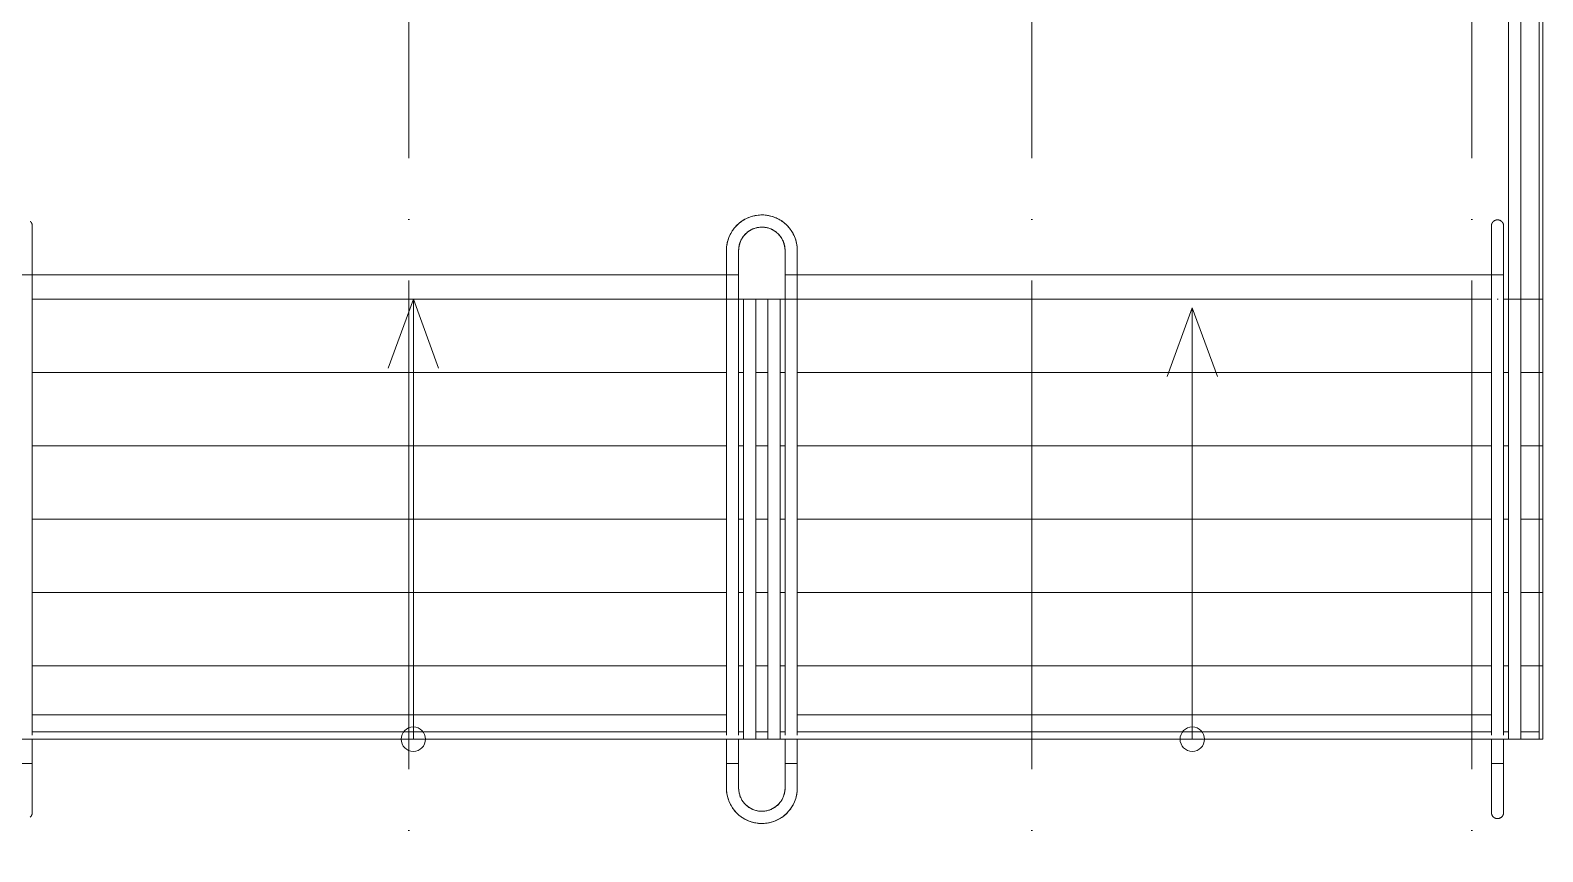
# Model space of a CAD drawing. Header units: millimetres. Extents: x -88595 to 880822, y -1054509 to -148035.
# Drawn here: x 177415 to 183603, y -292841 to -289480 of the extents above; entities that cross this region are included whole.
import ezdxf

# ---------------------------------------------------------------- set-up
doc = ezdxf.new("R2010")
doc.units = ezdxf.units.MM
doc.linetypes.add('ADSK_Линия сетки', pattern=[25, 20, -2.5, 0, -2.5])
for name, color, linetype, lineweight in [('Аннотация', 7, 'Continuous', 20), ('Лестницы', 7, 'Continuous', 9), ('Оборудование', 7, 'Continuous', 18), ('Ограждение', 7, 'Continuous', 9), ('Оси', 7, 'Continuous', 9), ('Перекрытие', 7, 'Continuous', 18), ('Стены наружные', 7, 'Continuous', 18), ('Узлы', 7, 'Continuous', 18)]:
    doc.layers.add(name, color=color, linetype=linetype, lineweight=lineweight)

# ---------------------------------------------------------------- blocks, each defined once
blk = doc.blocks.new('1 этаж')
at = {"layer": 'Аннотация', "lineweight": 20}
for p, q in [((215111.7, 637734), (215009.1, 637452.1)), ((215111.7, 637734), (215214.3, 637452.1)), ((218298.7, 637699.6), (218196.1, 637417.7)), ((218298.7, 637699.6), (218401.3, 637417.7))]:
    blk.add_line(p, q, dxfattribs=at)
for centre in [(215111.7, 635934), (218298.7, 635934)]:
    blk.add_circle(centre, 50, dxfattribs=at)
at = {"layer": 'Лестницы'}
for p, q in [((219717.7, 637734), (219717.7, 641105.5)), ((216442.7, 637734), (216462.7, 637734)), ((216442.7, 637734), (216462.7, 637734)), ((216512.7, 637734), (216562.7, 637734)), ((216512.7, 637734), (216562.7, 637734)), ((216612.7, 637734), (216632.7, 637734)), ((216612.7, 637734), (216632.7, 637734)), ((219572.7, 637734), (219592.7, 637734)), ((219572.7, 637734), (219592.7, 637734)), ((219642.7, 637734), (219717.7, 637734)), ((219642.7, 637734), (219717.7, 637734)), ((219717.7, 637434), (219717.7, 637734)), ((213552.7, 637434), (216392.7, 637434)), ((213552.7, 637434), (216392.7, 637434)), ((216442.7, 637434), (216462.7, 637434)), ((216442.7, 637434), (216462.7, 637434)), ((216512.7, 637434), (216562.7, 637434)), ((216512.7, 637434), (216562.7, 637434)), ((216612.7, 637434), (216632.7, 637434)), ((216612.7, 637434), (216632.7, 637434)), ((216682.7, 637434), (219522.7, 637434)), ((216682.7, 637434), (219522.7, 637434)), ((219572.7, 637434), (219592.7, 637434)), ((219572.7, 637434), (219592.7, 637434)), ((219642.7, 637434), (219717.7, 637434)), ((219642.7, 637434), (219717.7, 637434)), ((219717.7, 637134), (219717.7, 637434)), ((213552.7, 637134), (216392.7, 637134)), ((213552.7, 637134), (216392.7, 637134)), ((216442.7, 637134), (216462.7, 637134)), ((216442.7, 637134), (216462.7, 637134)), ((216512.7, 637134), (216562.7, 637134)), ((216512.7, 637134), (216562.7, 637134)), ((216612.7, 637134), (216632.7, 637134)), ((216612.7, 637134), (216632.7, 637134)), ((216682.7, 637134), (219522.7, 637134)), ((216682.7, 637134), (219522.7, 637134)), ((219572.7, 637134), (219592.7, 637134)), ((219572.7, 637134), (219592.7, 637134)), ((219642.7, 637134), (219717.7, 637134)), ((219642.7, 637134), (219717.7, 637134)), ((219717.7, 636834), (219717.7, 637134)), ((213552.7, 636834), (216392.7, 636834)), ((213552.7, 636834), (216392.7, 636834)), ((216442.7, 636834), (216462.7, 636834)), ((216442.7, 636834), (216462.7, 636834)), ((216512.7, 636834), (216562.7, 636834)), ((216512.7, 636834), (216562.7, 636834)), ((216612.7, 636834), (216632.7, 636834)), ((216612.7, 636834), (216632.7, 636834)), ((216682.7, 636834), (219522.7, 636834)), ((216682.7, 636834), (219522.7, 636834)), ((219572.7, 636834), (219592.7, 636834)), ((219572.7, 636834), (219592.7, 636834)), ((219642.7, 636834), (219717.7, 636834)), ((219642.7, 636834), (219717.7, 636834)), ((219717.7, 636534), (219717.7, 636834)), ((213552.7, 636534), (216392.7, 636534)), ((213552.7, 636534), (216392.7, 636534)), ((216442.7, 636534), (216462.7, 636534)), ((216442.7, 636534), (216462.7, 636534)), ((216512.7, 636534), (216562.7, 636534)), ((216512.7, 636534), (216562.7, 636534)), ((216612.7, 636534), (216632.7, 636534)), ((216612.7, 636534), (216632.7, 636534)), ((216682.7, 636534), (219522.7, 636534)), ((216682.7, 636534), (219522.7, 636534)), ((219572.7, 636534), (219592.7, 636534)), ((219572.7, 636534), (219592.7, 636534)), ((219642.7, 636534), (219717.7, 636534)), ((219642.7, 636534), (219717.7, 636534)), ((219717.7, 636234), (219717.7, 636534)), ((213552.7, 636234), (216392.7, 636234)), ((213552.7, 636234), (216392.7, 636234)), ((216442.7, 636234), (216462.7, 636234)), ((216442.7, 636234), (216462.7, 636234)), ((216512.7, 636234), (216562.7, 636234)), ((216512.7, 636234), (216562.7, 636234)), ((216612.7, 636234), (216632.7, 636234)), ((216612.7, 636234), (216632.7, 636234)), ((216682.7, 636234), (219522.7, 636234)), ((216682.7, 636234), (219522.7, 636234)), ((219572.7, 636234), (219592.7, 636234)), ((219572.7, 636234), (219592.7, 636234)), ((219642.7, 636234), (219717.7, 636234)), ((219642.7, 636234), (219717.7, 636234)), ((219717.7, 635964), (219717.7, 636234))]:
    blk.add_line(p, q, dxfattribs=at)
at = {"layer": 'Ограждение'}
for p, q in [((219592.7, 640840.9), (219592.7, 637734)), ((219642.7, 637734), (219642.7, 640840.9)), ((216392.7, 637934), (216392.7, 637834)), ((216392.7, 637934), (216392.7, 637834)), ((216392.7, 637834), (216392.7, 637934)), ((216442.7, 637834), (216442.7, 637934)), ((216442.7, 637834), (216442.7, 637934)), ((216442.7, 637834), (216442.7, 637934)), ((216632.7, 637934), (216632.7, 637834)), ((216632.7, 637934), (216632.7, 637834)), ((216632.7, 637934), (216632.7, 637834)), ((216682.7, 637834), (216682.7, 637934)), ((216682.7, 637834), (216682.7, 637934)), ((216682.7, 637934), (216682.7, 637834)), ((213502.7, 637834), (213552.7, 637834)), ((213552.7, 637740), (213552.7, 637834)), ((213552.7, 637734), (213552.7, 637834)), ((216392.7, 637834), (216392.7, 637740)), ((216392.7, 637734), (216392.7, 637834)), ((216392.7, 637834), (216442.7, 637834)), ((216415.4, 637834), (216420, 637834)), ((216415.4, 637834), (216420, 637834)), ((216442.7, 637740), (216442.7, 637834)), ((216442.7, 637734), (216442.7, 637834)), ((216632.7, 637834), (216632.7, 637740)), ((216632.7, 637734), (216632.7, 637834)), ((216682.7, 637834), (216632.7, 637834)), ((216655.4, 637834), (216660, 637834)), ((216655.4, 637834), (216660, 637834)), ((216682.7, 637740), (216682.7, 637834)), ((216682.7, 637734), (216682.7, 637834)), ((219522.7, 637834), (219522.7, 637740)), ((219522.7, 637834), (219572.7, 637834)), ((219522.7, 637734), (219522.7, 637834)), ((219550, 637834), (219545.4, 637834)), ((219545.4, 637834), (219547.7, 637834)), ((219547.7, 637834), (219550, 637834)), ((219572.7, 637740), (219572.7, 637834)), ((219572.7, 637734), (219572.7, 637834)), ((213552.7, 635950.6), (213552.7, 637740)), ((213552.7, 635951), (213552.7, 637734)), ((216392.7, 637740), (216392.7, 637734)), ((216392.7, 637734), (216392.7, 635950.6)), ((216392.7, 637734), (216442.7, 637734)), ((216392.7, 635951), (216392.7, 637734)), ((216442.7, 637734), (216442.7, 637740)), ((216442.7, 635950.6), (216442.7, 637734)), ((216442.7, 635951), (216442.7, 637734)), ((216462.7, 637734), (216512.7, 637734)), ((216462.7, 635934), (216462.7, 637734)), ((216512.7, 635934), (216512.7, 637734)), ((216562.7, 637734), (216612.7, 637734)), ((216562.7, 635934), (216562.7, 637734)), ((216612.7, 635934), (216612.7, 637734)), ((216632.7, 637740), (216632.7, 637734)), ((216632.7, 637734), (216632.7, 635950.6)), ((216632.7, 637734), (216682.7, 637734)), ((216632.7, 635951), (216632.7, 637734)), ((216682.7, 637734), (216682.7, 637740)), ((216682.7, 635950.6), (216682.7, 637734)), ((216682.7, 635951), (216682.7, 637734)), ((219522.7, 637740), (219522.7, 635950.6)), ((219522.7, 635951), (219522.7, 637734)), ((219572.7, 635950.6), (219572.7, 637740)), ((219572.7, 635951), (219572.7, 637734)), ((219592.7, 637734), (219642.7, 637734)), ((219592.7, 635934), (219592.7, 637734)), ((219615.4, 637734), (219620, 637734)), ((219642.7, 635934), (219642.7, 637734)), ((213552.7, 635834), (213552.7, 635934)), ((213552.7, 635834), (213552.7, 635934)), ((216392.7, 635934), (216392.7, 635834)), ((216392.7, 635834), (216392.7, 635934)), ((216442.7, 635834), (216442.7, 635934)), ((216442.7, 635834), (216442.7, 635934)), ((216512.7, 635934), (216462.7, 635934)), ((216612.7, 635934), (216562.7, 635934)), ((216632.7, 635934), (216632.7, 635834)), ((216632.7, 635834), (216632.7, 635934)), ((216682.7, 635834), (216682.7, 635934)), ((216682.7, 635834), (216682.7, 635934)), ((219522.7, 635934), (219522.7, 635834)), ((219522.7, 635834), (219522.7, 635934)), ((219572.7, 635834), (219572.7, 635934)), ((219572.7, 635834), (219572.7, 635934)), ((219642.7, 635934), (219592.7, 635934)), ((213502.7, 635834), (213552.7, 635834)), ((216392.7, 635834), (216392.7, 635734)), ((216392.7, 635834), (216392.7, 635734)), ((216442.7, 635834), (216392.7, 635834)), ((216392.7, 635834), (216392.7, 635734)), ((216420, 635834), (216415.4, 635834)), ((216420, 635834), (216415.4, 635834)), ((216442.7, 635734), (216442.7, 635834)), ((216442.7, 635734), (216442.7, 635834)), ((216442.7, 635834), (216442.7, 635734)), ((216632.7, 635834), (216632.7, 635734)), ((216632.7, 635834), (216632.7, 635734)), ((216632.7, 635834), (216682.7, 635834)), ((216632.7, 635734), (216632.7, 635834)), ((216660, 635834), (216655.4, 635834)), ((216660, 635834), (216655.4, 635834)), ((216682.7, 635734), (216682.7, 635834)), ((216682.7, 635734), (216682.7, 635834)), ((216682.7, 635734), (216682.7, 635834)), ((219522.7, 635834), (219572.7, 635834)), ((219545.4, 635834), (219550, 635834)), ((219547.7, 635834), (219545.4, 635834)), ((219550, 635834), (219547.7, 635834))]:
    blk.add_line(p, q, dxfattribs=at)
at = {"layer": 'Ограждение', "flags": 128}
for points in [[(213544.2, 638052.8), (213544.9, 638052.1), (213545.6, 638051.4), (213546.3, 638050.7), (213547, 638050), (213547.6, 638049.2), (213548.2, 638048.4), (213548.7, 638047.5), (213549.3, 638046.7), (213549.8, 638045.8), (213550.2, 638044.9), (213550.6, 638044), (213551, 638043.1), (213551.4, 638042.1), (213551.7, 638041.2), (213551.9, 638040.2), (213552.2, 638039.3), (213552.3, 638038.3), (213552.5, 638037.3), (213552.6, 638036.3), (213552.7, 638035.3), (213552.7, 638034.3), (213552.7, 638034)], [(216682.7, 637934), (216682.6, 637939.8), (216682.2, 637945.6), (216681.7, 637951.4), (216680.9, 637957.1), (216679.8, 637962.8), (216678.6, 637968.5), (216677.1, 637974.1), (216675.4, 637979.6), (216673.4, 637985.1), (216671.3, 637990.5), (216668.9, 637995.8), (216666.3, 638001), (216663.5, 638006.1), (216660.6, 638011), (216657.4, 638015.9), (216654, 638020.6), (216650.5, 638025.2), (216646.7, 638029.6), (216642.8, 638033.9), (216638.7, 638038), (216634.5, 638042), (216630.1, 638045.8), (216625.6, 638049.4), (216620.9, 638052.8), (216616.1, 638056), (216611.1, 638059.1), (216606.1, 638061.9), (216600.9, 638064.5), (216595.6, 638067), (216590.3, 638069.2), (216584.8, 638071.2), (216579.3, 638072.9), (216573.7, 638074.5), (216568.1, 638075.8), (216562.4, 638076.9), (216556.6, 638077.8), (216550.9, 638078.4), (216545.1, 638078.8), (216539.3, 638079), (216533.5, 638079), (216527.7, 638078.7), (216521.9, 638078.2), (216516.2, 638077.4), (216510.4, 638076.4), (216504.8, 638075.2), (216499.1, 638073.8), (216493.6, 638072.1), (216488.1, 638070.3), (216482.7, 638068.2), (216477.4, 638065.9), (216472.1, 638063.4), (216467, 638060.6), (216462, 638057.7), (216457.1, 638054.6), (216452.4, 638051.3), (216447.8, 638047.7), (216443.3, 638044.1), (216439, 638040.2), (216434.8, 638036.2), (216430.8, 638032), (216427, 638027.6), (216423.3, 638023.1), (216419.8, 638018.5), (216416.6, 638013.7), (216413.5, 638008.8), (216410.6, 638003.7), (216407.9, 637998.6), (216405.4, 637993.4), (216403.1, 637988), (216401.1, 637982.6), (216399.3, 637977.1), (216397.6, 637971.5), (216396.3, 637965.9), (216395.1, 637960.2), (216394.2, 637954.5), (216393.5, 637948.7), (216393, 637942.9), (216392.7, 637937.2), (216392.7, 637934)], [(216682.7, 637934), (216682.6, 637939.8), (216682.2, 637945.6), (216681.7, 637951.4), (216680.9, 637957.1), (216679.8, 637962.8), (216678.6, 637968.5), (216677.1, 637974.1), (216675.4, 637979.6), (216673.4, 637985.1), (216671.3, 637990.5), (216668.9, 637995.8), (216666.3, 638001), (216663.5, 638006.1), (216660.6, 638011), (216657.4, 638015.9), (216654, 638020.6), (216650.5, 638025.2), (216646.7, 638029.6), (216642.8, 638033.9), (216638.7, 638038), (216634.5, 638042), (216630.1, 638045.8), (216625.6, 638049.4), (216620.9, 638052.8), (216616.1, 638056), (216611.1, 638059.1), (216606.1, 638061.9), (216600.9, 638064.5), (216595.6, 638067), (216590.3, 638069.2), (216584.8, 638071.2), (216579.3, 638072.9), (216573.7, 638074.5), (216568.1, 638075.8), (216562.4, 638076.9), (216556.6, 638077.8), (216550.9, 638078.4), (216545.1, 638078.8), (216539.3, 638079), (216533.5, 638079), (216527.7, 638078.7), (216521.9, 638078.2), (216516.2, 638077.4), (216510.4, 638076.4), (216504.8, 638075.2), (216499.1, 638073.8), (216493.6, 638072.1), (216488.1, 638070.3), (216482.7, 638068.2), (216477.4, 638065.9), (216472.1, 638063.4), (216467, 638060.6), (216462, 638057.7), (216457.1, 638054.6), (216452.4, 638051.3), (216447.8, 638047.7), (216443.3, 638044.1), (216439, 638040.2), (216434.8, 638036.2), (216430.8, 638032), (216427, 638027.6), (216423.3, 638023.1), (216419.8, 638018.5), (216416.6, 638013.7), (216413.5, 638008.8), (216410.6, 638003.7), (216407.9, 637998.6), (216405.4, 637993.4), (216403.1, 637988), (216401.1, 637982.6), (216399.3, 637977.1), (216397.6, 637971.5), (216396.3, 637965.9), (216395.1, 637960.2), (216394.2, 637954.5), (216393.5, 637948.7), (216393, 637942.9), (216392.7, 637937.2), (216392.7, 637934)], [(216682.7, 637934), (216682.6, 637939.8), (216682.2, 637945.6), (216681.7, 637951.4), (216680.9, 637957.1), (216679.8, 637962.8), (216678.6, 637968.5), (216677.1, 637974.1), (216675.4, 637979.6), (216673.4, 637985.1), (216671.3, 637990.5), (216668.9, 637995.8), (216666.3, 638001), (216663.5, 638006.1), (216660.6, 638011), (216657.4, 638015.9), (216654, 638020.6), (216650.5, 638025.2), (216646.7, 638029.6), (216642.8, 638033.9), (216638.7, 638038), (216634.5, 638042), (216630.1, 638045.8), (216625.6, 638049.4), (216620.9, 638052.8), (216616.1, 638056), (216611.1, 638059.1), (216606.1, 638061.9), (216600.9, 638064.5), (216595.6, 638067), (216590.3, 638069.2), (216584.8, 638071.2), (216579.3, 638072.9), (216573.7, 638074.5), (216568.1, 638075.8), (216562.4, 638076.9), (216556.6, 638077.8), (216550.9, 638078.4), (216545.1, 638078.8), (216539.3, 638079), (216533.5, 638079), (216527.7, 638078.7), (216521.9, 638078.2), (216516.2, 638077.4), (216510.4, 638076.4), (216504.8, 638075.2), (216499.1, 638073.8), (216493.6, 638072.1), (216488.1, 638070.3), (216482.7, 638068.2), (216477.4, 638065.9), (216472.1, 638063.4), (216467, 638060.6), (216462, 638057.7), (216457.1, 638054.6), (216452.4, 638051.3), (216447.8, 638047.7), (216443.3, 638044.1), (216439, 638040.2), (216434.8, 638036.2), (216430.8, 638032), (216427, 638027.6), (216423.3, 638023.1), (216419.8, 638018.5), (216416.6, 638013.7), (216413.5, 638008.8), (216410.6, 638003.7), (216407.9, 637998.6), (216405.4, 637993.4), (216403.1, 637988), (216401.1, 637982.6), (216399.3, 637977.1), (216397.6, 637971.5), (216396.3, 637965.9), (216395.1, 637960.2), (216394.2, 637954.5), (216393.5, 637948.7), (216393, 637942.9), (216392.7, 637937.2), (216392.7, 637934)], [(216682.7, 637934), (216682.6, 637939.8), (216682.2, 637945.6), (216681.7, 637951.4), (216680.9, 637957.1), (216679.8, 637962.8), (216678.6, 637968.5), (216677.1, 637974.1), (216675.4, 637979.6), (216673.4, 637985.1), (216671.3, 637990.5), (216668.9, 637995.8), (216666.3, 638001), (216663.5, 638006.1), (216660.6, 638011), (216657.4, 638015.9), (216654, 638020.6), (216650.5, 638025.2), (216646.7, 638029.6), (216642.8, 638033.9), (216638.7, 638038), (216634.5, 638042), (216630.1, 638045.8), (216625.6, 638049.4), (216620.9, 638052.8), (216616.1, 638056), (216611.1, 638059.1), (216606.1, 638061.9), (216600.9, 638064.5), (216595.6, 638067), (216590.3, 638069.2), (216584.8, 638071.2), (216579.3, 638072.9), (216573.7, 638074.5), (216568.1, 638075.8), (216562.4, 638076.9), (216556.6, 638077.8), (216550.9, 638078.4), (216545.1, 638078.8), (216539.3, 638079), (216533.5, 638079), (216527.7, 638078.7), (216521.9, 638078.2), (216516.2, 638077.4), (216510.4, 638076.4), (216504.8, 638075.2), (216499.1, 638073.8), (216493.6, 638072.1), (216488.1, 638070.3), (216482.7, 638068.2), (216477.4, 638065.9), (216472.1, 638063.4), (216467, 638060.6), (216462, 638057.7), (216457.1, 638054.6), (216452.4, 638051.3), (216447.8, 638047.7), (216443.3, 638044.1), (216439, 638040.2), (216434.8, 638036.2), (216430.8, 638032), (216427, 638027.6), (216423.3, 638023.1), (216419.8, 638018.5), (216416.6, 638013.7), (216413.5, 638008.8), (216410.6, 638003.7), (216407.9, 637998.6), (216405.4, 637993.4), (216403.1, 637988), (216401.1, 637982.6), (216399.3, 637977.1), (216397.6, 637971.5), (216396.3, 637965.9), (216395.1, 637960.2), (216394.2, 637954.5), (216393.5, 637948.7), (216393, 637942.9), (216392.7, 637937.2), (216392.7, 637934)], [(219522.7, 638034), (219522.7, 638035), (219522.8, 638036), (219522.9, 638037), (219523, 638038), (219523.2, 638039), (219523.4, 638040), (219523.7, 638040.9), (219524, 638041.9), (219524.3, 638042.8), (219524.7, 638043.8), (219525.1, 638044.7), (219525.5, 638045.6), (219526, 638046.4), (219526.5, 638047.3), (219527.1, 638048.1), (219527.7, 638049), (219528.3, 638049.7), (219528.9, 638050.5), (219529.6, 638051.2), (219530.3, 638052), (219531, 638052.6), (219531.8, 638053.3), (219532.6, 638053.9), (219533.4, 638054.5), (219534.2, 638055.1), (219535.1, 638055.6), (219535.9, 638056.1), (219536.8, 638056.5), (219537.7, 638056.9), (219538.7, 638057.3), (219539.6, 638057.7), (219540.5, 638058), (219541.5, 638058.2), (219542.5, 638058.5), (219543.5, 638058.7), (219544.5, 638058.8), (219545.4, 638058.9), (219546.4, 638059), (219547.4, 638059), (219547.7, 638059)], [(219547.7, 638059), (219548.7, 638059), (219549.7, 638058.9), (219550.7, 638058.8), (219551.7, 638058.7), (219552.7, 638058.5), (219553.7, 638058.3), (219554.6, 638058), (219555.6, 638057.8), (219556.5, 638057.4), (219557.4, 638057.1), (219558.4, 638056.6), (219559.3, 638056.2), (219560.1, 638055.7), (219561, 638055.2), (219561.8, 638054.7), (219562.6, 638054.1), (219563.4, 638053.5), (219564.2, 638052.8), (219564.9, 638052.1), (219565.6, 638051.4), (219566.3, 638050.7), (219567, 638050), (219567.6, 638049.2), (219568.2, 638048.4), (219568.7, 638047.5), (219569.3, 638046.7), (219569.8, 638045.8), (219570.2, 638044.9), (219570.6, 638044), (219571, 638043.1), (219571.4, 638042.1), (219571.7, 638041.2), (219571.9, 638040.2), (219572.2, 638039.3), (219572.3, 638038.3), (219572.5, 638037.3), (219572.6, 638036.3), (219572.7, 638035.3), (219572.7, 638034.3), (219572.7, 638034)], [(213552.7, 637834), (213552.7, 637842), (213552.7, 637850), (213552.7, 637858), (213552.7, 637865.9), (213552.7, 637873.8), (213552.7, 637881.6), (213552.7, 637889.3), (213552.7, 637896.9), (213552.7, 637904.5), (213552.7, 637911.9), (213552.7, 637919.2), (213552.7, 637926.4), (213552.7, 637933.4), (213552.7, 637940.3), (213552.7, 637947), (213552.7, 637953.5), (213552.7, 637959.8), (213552.7, 637965.9), (213552.7, 637971.8), (213552.7, 637977.5), (213552.7, 637983), (213552.7, 637988.2), (213552.7, 637993.1), (213552.7, 637997.9), (213552.7, 638002.3), (213552.7, 638006.5), (213552.7, 638010.4), (213552.7, 638014), (213552.7, 638017.4), (213552.7, 638020.4), (213552.7, 638023.2), (213552.7, 638025.6), (213552.7, 638027.8), (213552.7, 638029.6), (213552.7, 638031.1), (213552.7, 638032.3), (213552.7, 638033.2), (213552.7, 638033.8), (213552.7, 638034), (213552.7, 638034)], [(213552.7, 638034), (213552.7, 638033.9), (213552.7, 638033.4), (213552.7, 638032.6), (213552.7, 638031.5), (213552.7, 638030), (213552.7, 638028.3), (213552.7, 638026.2), (213552.7, 638023.9), (213552.7, 638021.2), (213552.7, 638018.2), (213552.7, 638015), (213552.7, 638011.4), (213552.7, 638007.6), (213552.7, 638003.5), (213552.7, 637999.1), (213552.7, 637994.4), (213552.7, 637989.5), (213552.7, 637984.4), (213552.7, 637979), (213552.7, 637973.4), (213552.7, 637967.5), (213552.7, 637961.5), (213552.7, 637955.2), (213552.7, 637948.7), (213552.7, 637942.1), (213552.7, 637935.3), (213552.7, 637928.3), (213552.7, 637921.2), (213552.7, 637913.9), (213552.7, 637906.5), (213552.7, 637899), (213552.7, 637891.4), (213552.7, 637883.7), (213552.7, 637875.9), (213552.7, 637868), (213552.7, 637860.1), (213552.7, 637852.2), (213552.7, 637844.2), (213552.7, 637836.2), (213552.7, 637834)], [(216442.7, 637934), (216442.8, 637937.8), (216443, 637941.6), (216443.4, 637945.4), (216443.9, 637949.2), (216444.6, 637952.9), (216445.4, 637956.6), (216446.4, 637960.3), (216447.5, 637963.9), (216448.8, 637967.5), (216450.2, 637971), (216451.8, 637974.5), (216453.4, 637977.9), (216455.3, 637981.2), (216457.2, 637984.5), (216459.3, 637987.7), (216461.5, 637990.8), (216463.8, 637993.8), (216466.3, 637996.7), (216468.9, 637999.5), (216471.5, 638002.2), (216474.3, 638004.8), (216477.2, 638007.2), (216480.2, 638009.6), (216483.2, 638011.8), (216486.4, 638014), (216489.6, 638016), (216492.9, 638017.8), (216496.3, 638019.5), (216499.8, 638021.1), (216503.3, 638022.6), (216506.9, 638023.9), (216510.5, 638025), (216514.1, 638026.1), (216517.8, 638026.9), (216521.6, 638027.6), (216525.3, 638028.2), (216529.1, 638028.6), (216532.9, 638028.9), (216536.7, 638029), (216540.5, 638029), (216544.3, 638028.8), (216548.1, 638028.5), (216551.8, 638028), (216555.6, 638027.3), (216559.3, 638026.5), (216563, 638025.6), (216566.6, 638024.5), (216570.2, 638023.3), (216573.8, 638021.9), (216577.2, 638020.4), (216580.7, 638018.8), (216584, 638017), (216587.3, 638015.1), (216590.5, 638013), (216593.6, 638010.8), (216596.6, 638008.5), (216599.6, 638006.1), (216602.4, 638003.6), (216605.1, 638000.9), (216607.8, 637998.2), (216610.3, 637995.3), (216612.7, 637992.4), (216614.9, 637989.3), (216617.1, 637986.2), (216619.1, 637983), (216621, 637979.7), (216622.8, 637976.3), (216624.4, 637972.9), (216625.9, 637969.4), (216627.2, 637965.8), (216628.4, 637962.2), (216629.5, 637958.6), (216630.4, 637954.9), (216631.1, 637951.2), (216631.8, 637947.4), (216632.2, 637943.7), (216632.5, 637939.9), (216632.7, 637936.1), (216632.7, 637934)], [(216442.7, 637934), (216442.8, 637937.8), (216443, 637941.6), (216443.4, 637945.4), (216443.9, 637949.2), (216444.6, 637952.9), (216445.4, 637956.6), (216446.4, 637960.3), (216447.5, 637963.9), (216448.8, 637967.5), (216450.2, 637971), (216451.8, 637974.5), (216453.4, 637977.9), (216455.3, 637981.2), (216457.2, 637984.5), (216459.3, 637987.7), (216461.5, 637990.8), (216463.8, 637993.8), (216466.3, 637996.7), (216468.9, 637999.5), (216471.5, 638002.2), (216474.3, 638004.8), (216477.2, 638007.2), (216480.2, 638009.6), (216483.2, 638011.8), (216486.4, 638014), (216489.6, 638016), (216492.9, 638017.8), (216496.3, 638019.5), (216499.8, 638021.1), (216503.3, 638022.6), (216506.9, 638023.9), (216510.5, 638025), (216514.1, 638026.1), (216517.8, 638026.9), (216521.6, 638027.6), (216525.3, 638028.2), (216529.1, 638028.6), (216532.9, 638028.9), (216536.7, 638029), (216540.5, 638029), (216544.3, 638028.8), (216548.1, 638028.5), (216551.8, 638028), (216555.6, 638027.3), (216559.3, 638026.5), (216563, 638025.6), (216566.6, 638024.5), (216570.2, 638023.3), (216573.8, 638021.9), (216577.2, 638020.4), (216580.7, 638018.8), (216584, 638017), (216587.3, 638015.1), (216590.5, 638013), (216593.6, 638010.8), (216596.6, 638008.5), (216599.6, 638006.1), (216602.4, 638003.6), (216605.1, 638000.9), (216607.8, 637998.2), (216610.3, 637995.3), (216612.7, 637992.4), (216614.9, 637989.3), (216617.1, 637986.2), (216619.1, 637983), (216621, 637979.7), (216622.8, 637976.3), (216624.4, 637972.9), (216625.9, 637969.4), (216627.2, 637965.8), (216628.4, 637962.2), (216629.5, 637958.6), (216630.4, 637954.9), (216631.1, 637951.2), (216631.8, 637947.4), (216632.2, 637943.7), (216632.5, 637939.9), (216632.7, 637936.1), (216632.7, 637934)], [(219522.7, 637834), (219522.7, 637842), (219522.7, 637850), (219522.7, 637858), (219522.7, 637865.9), (219522.7, 637873.8), (219522.7, 637881.6), (219522.7, 637889.3), (219522.7, 637896.9), (219522.7, 637904.5), (219522.7, 637911.9), (219522.7, 637919.2), (219522.7, 637926.4), (219522.7, 637933.4), (219522.7, 637940.3), (219522.7, 637947), (219522.7, 637953.5), (219522.7, 637959.8), (219522.7, 637965.9), (219522.7, 637971.8), (219522.7, 637977.5), (219522.7, 637983), (219522.7, 637988.2), (219522.7, 637993.1), (219522.7, 637997.9), (219522.7, 638002.3), (219522.7, 638006.5), (219522.7, 638010.4), (219522.7, 638014), (219522.7, 638017.4), (219522.7, 638020.4), (219522.7, 638023.2), (219522.7, 638025.6), (219522.7, 638027.8), (219522.7, 638029.6), (219522.7, 638031.1), (219522.7, 638032.3), (219522.7, 638033.2), (219522.7, 638033.8), (219522.7, 638034), (219522.7, 638034)], [(219522.7, 638034), (219522.7, 638033.9), (219522.7, 638033.4), (219522.7, 638032.6), (219522.7, 638031.5), (219522.7, 638030), (219522.7, 638028.3), (219522.7, 638026.2), (219522.7, 638023.9), (219522.7, 638021.2), (219522.7, 638018.2), (219522.7, 638015), (219522.7, 638011.4), (219522.7, 638007.6), (219522.7, 638003.5), (219522.7, 637999.1), (219522.7, 637994.4), (219522.7, 637989.5), (219522.7, 637984.4), (219522.7, 637979), (219522.7, 637973.4), (219522.7, 637967.5), (219522.7, 637961.5), (219522.7, 637955.2), (219522.7, 637948.7), (219522.7, 637942.1), (219522.7, 637935.3), (219522.7, 637928.3), (219522.7, 637921.2), (219522.7, 637913.9), (219522.7, 637906.5), (219522.7, 637899), (219522.7, 637891.4), (219522.7, 637883.7), (219522.7, 637875.9), (219522.7, 637868), (219522.7, 637860.1), (219522.7, 637852.2), (219522.7, 637844.2), (219522.7, 637836.2), (219522.7, 637834)], [(219572.7, 637834), (219572.7, 637842), (219572.7, 637850), (219572.7, 637858), (219572.7, 637865.9), (219572.7, 637873.8), (219572.7, 637881.6), (219572.7, 637889.3), (219572.7, 637896.9), (219572.7, 637904.5), (219572.7, 637911.9), (219572.7, 637919.2), (219572.7, 637926.4), (219572.7, 637933.4), (219572.7, 637940.3), (219572.7, 637947), (219572.7, 637953.5), (219572.7, 637959.8), (219572.7, 637965.9), (219572.7, 637971.8), (219572.7, 637977.5), (219572.7, 637983), (219572.7, 637988.2), (219572.7, 637993.1), (219572.7, 637997.9), (219572.7, 638002.3), (219572.7, 638006.5), (219572.7, 638010.4), (219572.7, 638014), (219572.7, 638017.4), (219572.7, 638020.4), (219572.7, 638023.2), (219572.7, 638025.6), (219572.7, 638027.8), (219572.7, 638029.6), (219572.7, 638031.1), (219572.7, 638032.3), (219572.7, 638033.2), (219572.7, 638033.8), (219572.7, 638034), (219572.7, 638034)], [(219572.7, 638034), (219572.7, 638033.9), (219572.7, 638033.4), (219572.7, 638032.6), (219572.7, 638031.5), (219572.7, 638030), (219572.7, 638028.3), (219572.7, 638026.2), (219572.7, 638023.9), (219572.7, 638021.2), (219572.7, 638018.2), (219572.7, 638015), (219572.7, 638011.4), (219572.7, 638007.6), (219572.7, 638003.5), (219572.7, 637999.1), (219572.7, 637994.4), (219572.7, 637989.5), (219572.7, 637984.4), (219572.7, 637979), (219572.7, 637973.4), (219572.7, 637967.5), (219572.7, 637961.5), (219572.7, 637955.2), (219572.7, 637948.7), (219572.7, 637942.1), (219572.7, 637935.3), (219572.7, 637928.3), (219572.7, 637921.2), (219572.7, 637913.9), (219572.7, 637906.5), (219572.7, 637899), (219572.7, 637891.4), (219572.7, 637883.7), (219572.7, 637875.9), (219572.7, 637868), (219572.7, 637860.1), (219572.7, 637852.2), (219572.7, 637844.2), (219572.7, 637836.2), (219572.7, 637834)], [(216415.6, 637734), (216417.7, 637734), (216419.8, 637734)], [(216655.6, 637734), (216657.7, 637734), (216659.8, 637734)], [(213552.7, 635834), (213552.7, 635826), (213552.7, 635818), (213552.7, 635810.1), (213552.7, 635802.2), (213552.7, 635794.3), (213552.7, 635786.5), (213552.7, 635778.8), (213552.7, 635771.1), (213552.7, 635763.6), (213552.7, 635756.1), (213552.7, 635748.8), (213552.7, 635741.7), (213552.7, 635734.6), (213552.7, 635727.8), (213552.7, 635721.1), (213552.7, 635714.6), (213552.7, 635708.3), (213552.7, 635702.1), (213552.7, 635696.2), (213552.7, 635690.6), (213552.7, 635685.1), (213552.7, 635679.9), (213552.7, 635674.9), (213552.7, 635670.2), (213552.7, 635665.7), (213552.7, 635661.5), (213552.7, 635657.6), (213552.7, 635654), (213552.7, 635650.7), (213552.7, 635647.6), (213552.7, 635644.9), (213552.7, 635642.4), (213552.7, 635640.3), (213552.7, 635638.5), (213552.7, 635636.9), (213552.7, 635635.7), (213552.7, 635634.8), (213552.7, 635634.3), (213552.7, 635634), (213552.7, 635634)], [(213552.7, 635634), (213552.7, 635634.2), (213552.7, 635634.7), (213552.7, 635635.5), (213552.7, 635636.6), (213552.7, 635638), (213552.7, 635639.8), (213552.7, 635641.8), (213552.7, 635644.2), (213552.7, 635646.8), (213552.7, 635649.8), (213552.7, 635653.1), (213552.7, 635656.6), (213552.7, 635660.5), (213552.7, 635664.6), (213552.7, 635669), (213552.7, 635673.6), (213552.7, 635678.5), (213552.7, 635683.7), (213552.7, 635689.1), (213552.7, 635694.7), (213552.7, 635700.5), (213552.7, 635706.6), (213552.7, 635712.9), (213552.7, 635719.3), (213552.7, 635726), (213552.7, 635732.8), (213552.7, 635739.8), (213552.7, 635746.9), (213552.7, 635754.2), (213552.7, 635761.6), (213552.7, 635769.1), (213552.7, 635776.7), (213552.7, 635784.4), (213552.7, 635792.2), (213552.7, 635800), (213552.7, 635807.9), (213552.7, 635815.9), (213552.7, 635823.9), (213552.7, 635831.9), (213552.7, 635834)], [(219522.7, 635834), (219522.7, 635826), (219522.7, 635818), (219522.7, 635810.1), (219522.7, 635802.2), (219522.7, 635794.3), (219522.7, 635786.5), (219522.7, 635778.8), (219522.7, 635771.1), (219522.7, 635763.6), (219522.7, 635756.1), (219522.7, 635748.8), (219522.7, 635741.7), (219522.7, 635734.6), (219522.7, 635727.8), (219522.7, 635721.1), (219522.7, 635714.6), (219522.7, 635708.3), (219522.7, 635702.1), (219522.7, 635696.2), (219522.7, 635690.6), (219522.7, 635685.1), (219522.7, 635679.9), (219522.7, 635674.9), (219522.7, 635670.2), (219522.7, 635665.7), (219522.7, 635661.5), (219522.7, 635657.6), (219522.7, 635654), (219522.7, 635650.7), (219522.7, 635647.6), (219522.7, 635644.9), (219522.7, 635642.4), (219522.7, 635640.3), (219522.7, 635638.5), (219522.7, 635636.9), (219522.7, 635635.7), (219522.7, 635634.8), (219522.7, 635634.3), (219522.7, 635634), (219522.7, 635634)], [(219522.7, 635634), (219522.7, 635634.2), (219522.7, 635634.7), (219522.7, 635635.5), (219522.7, 635636.6), (219522.7, 635638), (219522.7, 635639.8), (219522.7, 635641.8), (219522.7, 635644.2), (219522.7, 635646.8), (219522.7, 635649.8), (219522.7, 635653.1), (219522.7, 635656.6), (219522.7, 635660.5), (219522.7, 635664.6), (219522.7, 635669), (219522.7, 635673.6), (219522.7, 635678.5), (219522.7, 635683.7), (219522.7, 635689.1), (219522.7, 635694.7), (219522.7, 635700.5), (219522.7, 635706.6), (219522.7, 635712.9), (219522.7, 635719.3), (219522.7, 635726), (219522.7, 635732.8), (219522.7, 635739.8), (219522.7, 635746.9), (219522.7, 635754.2), (219522.7, 635761.6), (219522.7, 635769.1), (219522.7, 635776.7), (219522.7, 635784.4), (219522.7, 635792.2), (219522.7, 635800), (219522.7, 635807.9), (219522.7, 635815.9), (219522.7, 635823.9), (219522.7, 635831.9), (219522.7, 635834)], [(219572.7, 635834), (219572.7, 635826), (219572.7, 635818), (219572.7, 635810.1), (219572.7, 635802.2), (219572.7, 635794.3), (219572.7, 635786.5), (219572.7, 635778.8), (219572.7, 635771.1), (219572.7, 635763.6), (219572.7, 635756.1), (219572.7, 635748.8), (219572.7, 635741.7), (219572.7, 635734.6), (219572.7, 635727.8), (219572.7, 635721.1), (219572.7, 635714.6), (219572.7, 635708.3), (219572.7, 635702.1), (219572.7, 635696.2), (219572.7, 635690.6), (219572.7, 635685.1), (219572.7, 635679.9), (219572.7, 635674.9), (219572.7, 635670.2), (219572.7, 635665.7), (219572.7, 635661.5), (219572.7, 635657.6), (219572.7, 635654), (219572.7, 635650.7), (219572.7, 635647.6), (219572.7, 635644.9), (219572.7, 635642.4), (219572.7, 635640.3), (219572.7, 635638.5), (219572.7, 635636.9), (219572.7, 635635.7), (219572.7, 635634.8), (219572.7, 635634.3), (219572.7, 635634), (219572.7, 635634)], [(219572.7, 635634), (219572.7, 635634.2), (219572.7, 635634.7), (219572.7, 635635.5), (219572.7, 635636.6), (219572.7, 635638), (219572.7, 635639.8), (219572.7, 635641.8), (219572.7, 635644.2), (219572.7, 635646.8), (219572.7, 635649.8), (219572.7, 635653.1), (219572.7, 635656.6), (219572.7, 635660.5), (219572.7, 635664.6), (219572.7, 635669), (219572.7, 635673.6), (219572.7, 635678.5), (219572.7, 635683.7), (219572.7, 635689.1), (219572.7, 635694.7), (219572.7, 635700.5), (219572.7, 635706.6), (219572.7, 635712.9), (219572.7, 635719.3), (219572.7, 635726), (219572.7, 635732.8), (219572.7, 635739.8), (219572.7, 635746.9), (219572.7, 635754.2), (219572.7, 635761.6), (219572.7, 635769.1), (219572.7, 635776.7), (219572.7, 635784.4), (219572.7, 635792.2), (219572.7, 635800), (219572.7, 635807.9), (219572.7, 635815.9), (219572.7, 635823.9), (219572.7, 635831.9), (219572.7, 635834)], [(216392.7, 635734), (216392.8, 635728.2), (216393.2, 635722.4), (216393.8, 635716.7), (216394.6, 635710.9), (216395.6, 635705.2), (216396.9, 635699.6), (216398.4, 635694), (216400.1, 635688.4), (216402, 635682.9), (216404.2, 635677.6), (216406.5, 635672.3), (216409.1, 635667.1), (216411.9, 635662), (216414.9, 635657), (216418, 635652.2), (216421.4, 635647.4), (216425, 635642.8), (216428.7, 635638.4), (216432.6, 635634.1), (216436.7, 635630), (216440.9, 635626.1), (216445.3, 635622.3), (216449.9, 635618.7), (216454.6, 635615.2), (216459.4, 635612), (216464.3, 635609), (216469.4, 635606.1), (216474.5, 635603.5), (216479.8, 635601.1), (216485.2, 635598.9), (216490.6, 635596.9), (216496.1, 635595.1), (216501.7, 635593.6), (216507.4, 635592.2), (216513.1, 635591.1), (216518.8, 635590.3), (216524.6, 635589.6), (216530.3, 635589.2), (216536.1, 635589), (216541.9, 635589.1), (216547.7, 635589.4), (216553.5, 635589.9), (216559.3, 635590.6), (216565, 635591.6), (216570.7, 635592.8), (216576.3, 635594.2), (216581.8, 635595.9), (216587.3, 635597.8), (216592.7, 635599.9), (216598.1, 635602.2), (216603.3, 635604.7), (216608.4, 635607.4), (216613.4, 635610.3), (216618.3, 635613.5), (216623, 635616.8), (216627.7, 635620.3), (216632.1, 635624), (216636.5, 635627.8), (216640.6, 635631.9), (216644.6, 635636.1), (216648.5, 635640.4), (216652.1, 635644.9), (216655.6, 635649.6), (216658.9, 635654.4), (216662, 635659.3), (216664.8, 635664.3), (216667.5, 635669.4), (216670, 635674.7), (216672.3, 635680), (216674.3, 635685.5), (216676.2, 635691), (216677.8, 635696.5), (216679.2, 635702.2), (216680.3, 635707.8), (216681.3, 635713.6), (216682, 635719.3), (216682.4, 635725.1), (216682.7, 635730.9), (216682.7, 635734)], [(216392.7, 635734), (216392.8, 635728.2), (216393.2, 635722.4), (216393.8, 635716.7), (216394.6, 635710.9), (216395.6, 635705.2), (216396.9, 635699.6), (216398.4, 635694), (216400.1, 635688.4), (216402, 635682.9), (216404.2, 635677.6), (216406.5, 635672.3), (216409.1, 635667.1), (216411.9, 635662), (216414.9, 635657), (216418, 635652.2), (216421.4, 635647.4), (216425, 635642.8), (216428.7, 635638.4), (216432.6, 635634.1), (216436.7, 635630), (216440.9, 635626.1), (216445.3, 635622.3), (216449.9, 635618.7), (216454.6, 635615.2), (216459.4, 635612), (216464.3, 635609), (216469.4, 635606.1), (216474.5, 635603.5), (216479.8, 635601.1), (216485.2, 635598.9), (216490.6, 635596.9), (216496.1, 635595.1), (216501.7, 635593.6), (216507.4, 635592.2), (216513.1, 635591.1), (216518.8, 635590.3), (216524.6, 635589.6), (216530.3, 635589.2), (216536.1, 635589), (216541.9, 635589.1), (216547.7, 635589.4), (216553.5, 635589.9), (216559.3, 635590.6), (216565, 635591.6), (216570.7, 635592.8), (216576.3, 635594.2), (216581.8, 635595.9), (216587.3, 635597.8), (216592.7, 635599.9), (216598.1, 635602.2), (216603.3, 635604.7), (216608.4, 635607.4), (216613.4, 635610.3), (216618.3, 635613.5), (216623, 635616.8), (216627.7, 635620.3), (216632.1, 635624), (216636.5, 635627.8), (216640.6, 635631.9), (216644.6, 635636.1), (216648.5, 635640.4), (216652.1, 635644.9), (216655.6, 635649.6), (216658.9, 635654.4), (216662, 635659.3), (216664.8, 635664.3), (216667.5, 635669.4), (216670, 635674.7), (216672.3, 635680), (216674.3, 635685.5), (216676.2, 635691), (216677.8, 635696.5), (216679.2, 635702.2), (216680.3, 635707.8), (216681.3, 635713.6), (216682, 635719.3), (216682.4, 635725.1), (216682.7, 635730.9), (216682.7, 635734)], [(216392.7, 635734), (216392.8, 635728.2), (216393.2, 635722.4), (216393.8, 635716.7), (216394.6, 635710.9), (216395.6, 635705.2), (216396.9, 635699.6), (216398.4, 635694), (216400.1, 635688.4), (216402, 635682.9), (216404.2, 635677.6), (216406.5, 635672.3), (216409.1, 635667.1), (216411.9, 635662), (216414.9, 635657), (216418, 635652.2), (216421.4, 635647.4), (216425, 635642.8), (216428.7, 635638.4), (216432.6, 635634.1), (216436.7, 635630), (216440.9, 635626.1), (216445.3, 635622.3), (216449.9, 635618.7), (216454.6, 635615.2), (216459.4, 635612), (216464.3, 635609), (216469.4, 635606.1), (216474.5, 635603.5), (216479.8, 635601.1), (216485.2, 635598.9), (216490.6, 635596.9), (216496.1, 635595.1), (216501.7, 635593.6), (216507.4, 635592.2), (216513.1, 635591.1), (216518.8, 635590.3), (216524.6, 635589.6), (216530.3, 635589.2), (216536.1, 635589), (216541.9, 635589.1), (216547.7, 635589.4), (216553.5, 635589.9), (216559.3, 635590.6), (216565, 635591.6), (216570.7, 635592.8), (216576.3, 635594.2), (216581.8, 635595.9), (216587.3, 635597.8), (216592.7, 635599.9), (216598.1, 635602.2), (216603.3, 635604.7), (216608.4, 635607.4), (216613.4, 635610.3), (216618.3, 635613.5), (216623, 635616.8), (216627.7, 635620.3), (216632.1, 635624), (216636.5, 635627.8), (216640.6, 635631.9), (216644.6, 635636.1), (216648.5, 635640.4), (216652.1, 635644.9), (216655.6, 635649.6), (216658.9, 635654.4), (216662, 635659.3), (216664.8, 635664.3), (216667.5, 635669.4), (216670, 635674.7), (216672.3, 635680), (216674.3, 635685.5), (216676.2, 635691), (216677.8, 635696.5), (216679.2, 635702.2), (216680.3, 635707.8), (216681.3, 635713.6), (216682, 635719.3), (216682.4, 635725.1), (216682.7, 635730.9), (216682.7, 635734)], [(216632.7, 635734), (216632.6, 635730.2), (216632.4, 635726.4), (216632, 635722.7), (216631.5, 635718.9), (216630.8, 635715.1), (216630, 635711.4), (216629, 635707.8), (216627.9, 635704.1), (216626.6, 635700.6), (216625.2, 635697), (216623.7, 635693.6), (216622, 635690.2), (216620.2, 635686.8), (216618.2, 635683.6), (216616.1, 635680.4), (216613.9, 635677.3), (216611.6, 635674.3), (216609.1, 635671.4), (216606.6, 635668.6), (216603.9, 635665.9), (216601.1, 635663.3), (216598.2, 635660.8), (216595.3, 635658.4), (216592.2, 635656.2), (216589, 635654.1), (216585.8, 635652.1), (216582.5, 635650.2), (216579.1, 635648.5), (216575.6, 635646.9), (216572.1, 635645.5), (216568.6, 635644.2), (216564.9, 635643), (216561.3, 635642), (216557.6, 635641.1), (216553.9, 635640.4), (216550.1, 635639.8), (216546.3, 635639.4), (216542.5, 635639.1), (216538.7, 635639), (216534.9, 635639.1), (216531.1, 635639.3), (216527.4, 635639.6), (216523.6, 635640.1), (216519.8, 635640.7), (216516.1, 635641.5), (216512.4, 635642.4), (216508.8, 635643.5), (216505.2, 635644.8), (216501.7, 635646.1), (216498.2, 635647.6), (216494.8, 635649.3), (216491.4, 635651.1), (216488.1, 635653), (216484.9, 635655), (216481.8, 635657.2), (216478.8, 635659.5), (216475.8, 635661.9), (216473, 635664.5), (216470.3, 635667.1), (216467.7, 635669.9), (216465.1, 635672.7), (216462.8, 635675.7), (216460.5, 635678.7), (216458.3, 635681.8), (216456.3, 635685.1), (216454.4, 635688.3), (216452.7, 635691.7), (216451, 635695.1), (216449.5, 635698.6), (216448.2, 635702.2), (216447, 635705.8), (216445.9, 635709.5), (216445, 635713.1), (216444.3, 635716.9), (216443.7, 635720.6), (216443.2, 635724.4), (216442.9, 635728.2), (216442.7, 635732), (216442.7, 635734)], [(216632.7, 635734), (216632.6, 635730.2), (216632.4, 635726.4), (216632, 635722.7), (216631.5, 635718.9), (216630.8, 635715.1), (216630, 635711.4), (216629, 635707.8), (216627.9, 635704.1), (216626.6, 635700.6), (216625.2, 635697), (216623.7, 635693.6), (216622, 635690.2), (216620.2, 635686.8), (216618.2, 635683.6), (216616.1, 635680.4), (216613.9, 635677.3), (216611.6, 635674.3), (216609.1, 635671.4), (216606.6, 635668.6), (216603.9, 635665.9), (216601.1, 635663.3), (216598.2, 635660.8), (216595.3, 635658.4), (216592.2, 635656.2), (216589, 635654.1), (216585.8, 635652.1), (216582.5, 635650.2), (216579.1, 635648.5), (216575.6, 635646.9), (216572.1, 635645.5), (216568.6, 635644.2), (216564.9, 635643), (216561.3, 635642), (216557.6, 635641.1), (216553.9, 635640.4), (216550.1, 635639.8), (216546.3, 635639.4), (216542.5, 635639.1), (216538.7, 635639), (216534.9, 635639.1), (216531.1, 635639.3), (216527.4, 635639.6), (216523.6, 635640.1), (216519.8, 635640.7), (216516.1, 635641.5), (216512.4, 635642.4), (216508.8, 635643.5), (216505.2, 635644.8), (216501.7, 635646.1), (216498.2, 635647.6), (216494.8, 635649.3), (216491.4, 635651.1), (216488.1, 635653), (216484.9, 635655), (216481.8, 635657.2), (216478.8, 635659.5), (216475.8, 635661.9), (216473, 635664.5), (216470.3, 635667.1), (216467.7, 635669.9), (216465.1, 635672.7), (216462.8, 635675.7), (216460.5, 635678.7), (216458.3, 635681.8), (216456.3, 635685.1), (216454.4, 635688.3), (216452.7, 635691.7), (216451, 635695.1), (216449.5, 635698.6), (216448.2, 635702.2), (216447, 635705.8), (216445.9, 635709.5), (216445, 635713.1), (216444.3, 635716.9), (216443.7, 635720.6), (216443.2, 635724.4), (216442.9, 635728.2), (216442.7, 635732), (216442.7, 635734)], [(213552.7, 635634), (213552.7, 635633), (213552.6, 635632), (213552.5, 635631), (213552.4, 635630), (213552.2, 635629.1), (213552, 635628.1), (213551.7, 635627.1), (213551.4, 635626.2), (213551.1, 635625.2), (213550.7, 635624.3), (213550.3, 635623.4), (213549.9, 635622.5), (213549.4, 635621.6), (213548.9, 635620.7), (213548.3, 635619.9), (213547.8, 635619.1), (213547.2, 635618.3), (213546.5, 635617.5), (213545.8, 635616.8), (213545.1, 635616.1), (213544.4, 635615.4), (213543.6, 635614.8)], [(219547.7, 635609), (219546.7, 635609), (219545.7, 635609.1), (219544.7, 635609.2), (219543.7, 635609.3), (219542.7, 635609.5), (219541.8, 635609.7), (219540.8, 635610), (219539.8, 635610.3), (219538.9, 635610.6), (219538, 635611), (219537.1, 635611.4), (219536.2, 635611.8), (219535.3, 635612.3), (219534.4, 635612.8), (219533.6, 635613.4), (219532.8, 635614), (219532, 635614.6), (219531.2, 635615.2), (219530.5, 635615.9), (219529.8, 635616.6), (219529.1, 635617.3), (219528.4, 635618.1), (219527.8, 635618.9), (219527.2, 635619.7), (219526.7, 635620.5), (219526.2, 635621.4), (219525.7, 635622.2), (219525.2, 635623.1), (219524.8, 635624), (219524.4, 635625), (219524.1, 635625.9), (219523.8, 635626.9), (219523.5, 635627.8), (219523.3, 635628.8), (219523.1, 635629.8), (219522.9, 635630.8), (219522.8, 635631.8), (219522.7, 635632.8), (219522.7, 635633.8), (219522.7, 635634)], [(219572.7, 635634), (219572.7, 635633), (219572.6, 635632), (219572.5, 635631), (219572.4, 635630), (219572.2, 635629.1), (219572, 635628.1), (219571.7, 635627.1), (219571.4, 635626.2), (219571.1, 635625.2), (219570.7, 635624.3), (219570.3, 635623.4), (219569.9, 635622.5), (219569.4, 635621.6), (219568.9, 635620.7), (219568.3, 635619.9), (219567.8, 635619.1), (219567.2, 635618.3), (219566.5, 635617.5), (219565.8, 635616.8), (219565.1, 635616.1), (219564.4, 635615.4), (219563.6, 635614.8), (219562.9, 635614.1), (219562, 635613.5), (219561.2, 635613), (219560.4, 635612.5), (219559.5, 635612), (219558.6, 635611.5), (219557.7, 635611.1), (219556.8, 635610.7), (219555.8, 635610.4), (219554.9, 635610.1), (219553.9, 635609.8), (219552.9, 635609.6), (219552, 635609.4), (219551, 635609.2), (219550, 635609.1), (219549, 635609.1), (219548, 635609), (219547.7, 635609)]]:
    blk.add_lwpolyline(points, dxfattribs=at)
at = {"layer": 'Ограждение'}
for centre, radius, start, end in [((216537.7, 637934), 145, 0, 180), ((216537.7, 637934), 145, 118.48362, 121.52746), ((216537.7, 637934), 145, 99.23892, 102.56925), ((216537.7, 637934), 145, 77.43075, 80.76108), ((216537.7, 637934), 145, 58.24982, 61.63507), ((216537.7, 637934), 145, 157.11418, 161.43312), ((216537.7, 637934), 145, 136.98587, 142.41698), ((216537.7, 637934), 95, 0, 180), ((216537.7, 637934), 95, 137.34656, 151.6481), ((216537.7, 637934), 95, 115.95492, 128.96846), ((216537.7, 637934), 95, 94.49059, 107.10185), ((216537.7, 637934), 95, 72.89815, 85.50941), ((216537.7, 637934), 95, 51.03154, 64.04508), ((216537.7, 637934), 95, 28.3519, 42.43186), ((216537.7, 637934), 145, 37.58302, 43.01413), ((216537.7, 637934), 145, 18.56688, 22.88582), ((216537.7, 637934), 95, 158.69068, 180), ((216537.7, 637934), 95, 0, 21.14874), ((216537.7, 635734), 145, 180, 0), ((216537.7, 635734), 95, 180, 0)]:
    blk.add_arc(centre, radius, start, end, dxfattribs=at)
for points in [[(216419.8, 637734), (216419.1, 637734), (216417.7, 637734), (216416.3, 637734), (216415.6, 637734)], [(216659.8, 637734), (216659.1, 637734), (216657.7, 637734), (216656.3, 637734), (216655.6, 637734)], [(219549.8, 637734), (219549.1, 637734), (219547.7, 637734), (219546.3, 637734), (219545.6, 637734)]]:
    blk.add_open_spline(points, degree=3, dxfattribs=at)
at = {"layer": 'Оси', "linetype": 'ADSK_Линия сетки', "ltscale": 100}
for p, q in [((215092.7, 697813.2), (215092.7, 631836.5)), ((217642.7, 697813.2), (217642.7, 631836.5)), ((219442.7, 697813.2), (219442.7, 631836.5))]:
    blk.add_line(p, q, dxfattribs=at)
at = {"layer": 'Перекрытие', "color": 49, "ltscale": 100, "true_color": 0x464646}
for p, q in [((216392.7, 637834), (213552.7, 637834)), ((219522.7, 637834), (216682.7, 637834)), ((213552.7, 637734), (216392.7, 637734)), ((216682.7, 637734), (219522.7, 637734)), ((216392.7, 636034), (213552.7, 636034)), ((219522.7, 636034), (216682.7, 636034))]:
    blk.add_line(p, q, dxfattribs=at)
at = {"layer": 'Стены наружные'}
for p, q in [((219717.7, 635934), (219717.7, 641105.5)), ((219732.7, 641105.5), (219732.7, 635934)), ((219717.7, 637734), (219732.7, 637734)), ((219732.7, 637434), (219717.7, 637434)), ((219732.7, 637134), (219717.7, 637134)), ((219732.7, 636834), (219717.7, 636834)), ((219732.7, 636534), (219717.7, 636534)), ((219732.7, 636234), (219717.7, 636234)), ((216462.7, 635934), (213482.7, 635934)), ((213552.7, 635964), (216392.7, 635964)), ((216442.7, 635964), (216462.7, 635964)), ((216512.7, 635964), (216562.7, 635964)), ((216562.7, 635934), (216512.7, 635934)), ((216612.7, 635964), (216632.7, 635964)), ((219592.7, 635934), (216612.7, 635934)), ((216682.7, 635964), (219522.7, 635964)), ((219572.7, 635964), (219592.7, 635964)), ((219642.7, 635964), (219717.7, 635964)), ((219732.7, 635934), (219642.7, 635934))]:
    blk.add_line(p, q, dxfattribs=at)
at = {"layer": 'Узлы'}
for p, q in [((215111.7, 635934), (215111.7, 637734)), ((218298.7, 635934), (218298.7, 637699.6))]:
    blk.add_line(p, q, dxfattribs=at)

msp = doc.modelspace()

# ---------------------------------------------------------------- block references
at = {"layer": 'Оборудование', "color": 5, "true_color": 0x0000ff}
msp.add_blockref('1 этаж', (-36129.5, -928314.5), dxfattribs=at)

doc.saveas('drawing.dxf')
